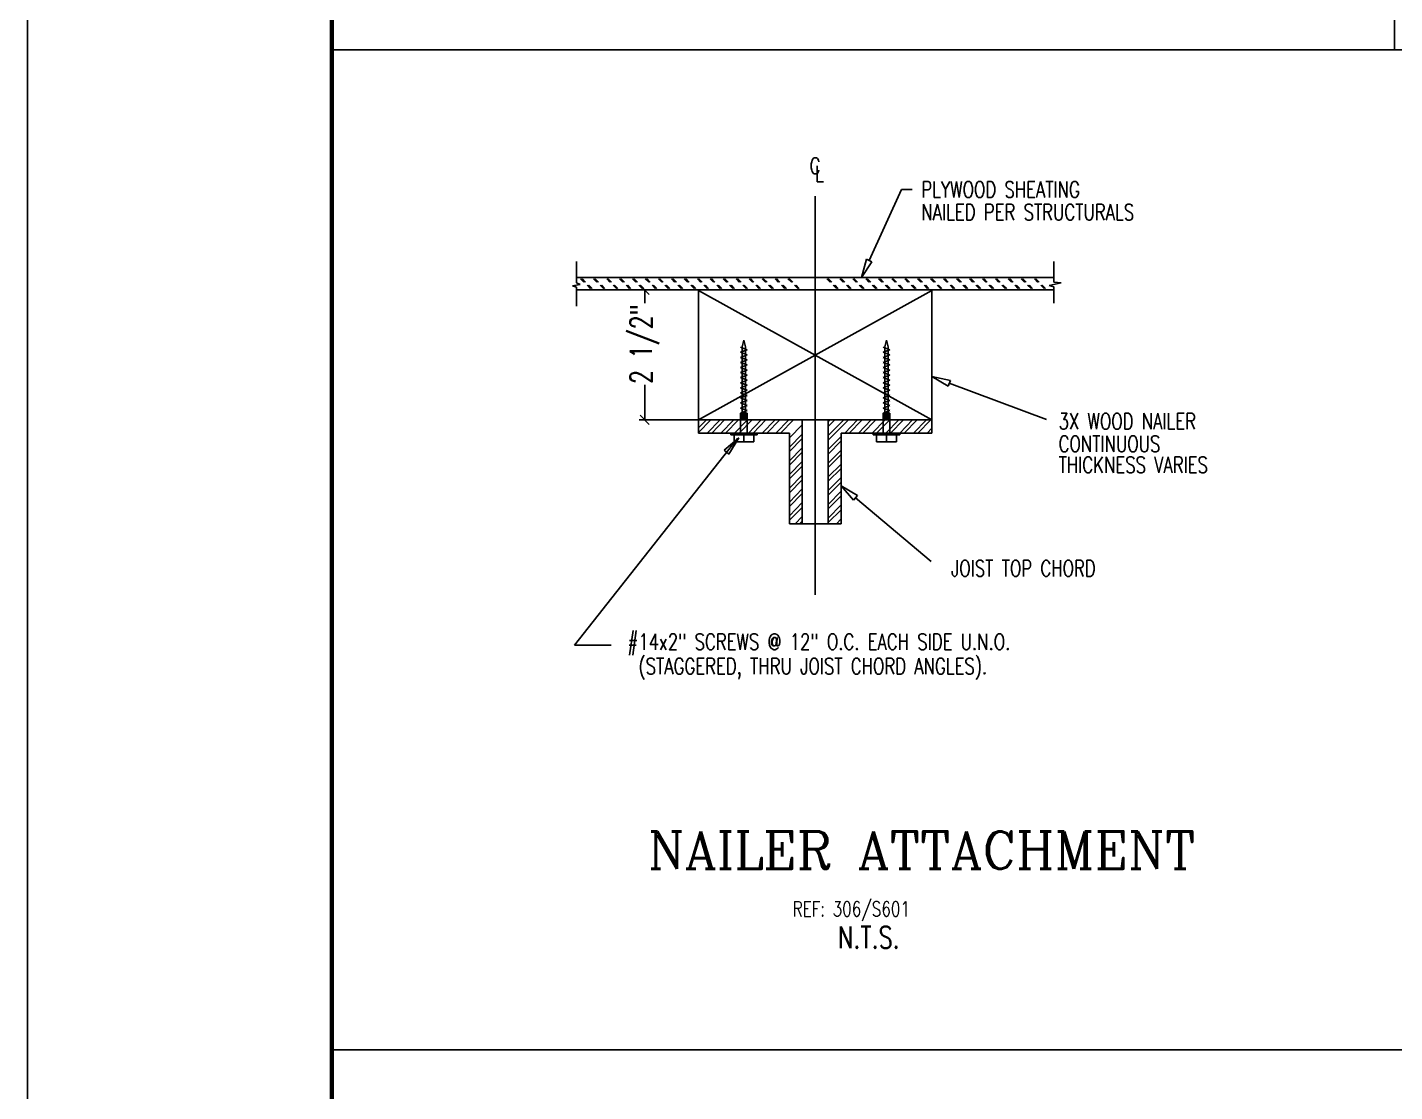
# Paper-space layout 'J1.1' of a CAD drawing. Extents: x -1.7 to 34.3, y -23.5 to 0.5.
# Drawn here: x -1.75 to 6.11, y -11.74 to -5.62 of the extents above; entities that cross this region are included whole.
import ezdxf
from ezdxf.enums import TextEntityAlignment as Align

# ---------------------------------------------------------------- set-up
doc = ezdxf.new("R2010")
doc.units = 0
doc.header["$LTSCALE"] = 0.5
doc.header["$MEASUREMENT"] = 0
doc.layers.get('0').update_dxf_attribs({"linetype": 'CONTINUOUS'})
doc.layers.get('DEFPOINTS').update_dxf_attribs({"linetype": 'CONTINUOUS'})
doc.layers.add('A-DETALLESECCION', color=7, linetype='CONTINUOUS')
doc.layers.add('DIMS', color=7, linetype='CONTINUOUS')
for name, color, linetype, lineweight in [('SECT-TEXT-NORMAL', 2, 'CONTINUOUS', 30), ('TITLE-BORDER', 4, 'CONTINUOUS', 70), ('TITLE-ERECTION-NOTES-JOISTS', 40, 'CONTINUOUS', 18), ('TITLE-INFO-ATTRIB', 1, 'CONTINUOUS', 40)]:
    doc.layers.add(name, color=color, linetype=linetype, lineweight=lineweight)
doc.layers.add('TITLE-ACTUAL-PAPER-SIZE', color=250, linetype='CONTINUOUS', plot=False)
doc.styles.add('NOTES', font='romans.shx', dxfattribs={"width": 0.95})
doc.styles.add('ROMANC', font='ROMANC.shx')
doc.styles.add('SECTION-ATTRIB-NORM', font='simplex.shx', dxfattribs={"width": 0.75})
doc.styles.get("Standard").update_dxf_attribs({"font": 'SIMPLEX.SHX', "width": 0.75})
doc.styles.add('TITLE-ATTRIB', font='SIMPLEX', dxfattribs={"width": 0.75})
doc.dimstyles.new('SECTIONS', dxfattribs={"dimtxt": 0.125, "dimasz": 0.09375, "dimexe": 0.0625, "dimexo": 0.125, "dimgap": 0.0625, "dimtad": 0, "dimdec": 4, "dimlfac": 96, "dimrnd": 0.0625, "dimzin": 3, "dimdsep": 46, "dimlunit": 4, "dimtxsty": 'SECTION-ATTRIB-NORM', "dimcen": 0.09375, "dimclrt": 2, "dimadec": 0, "dimazin": 0, "dimtfac": 0.625, "dimtdec": 4, "dimtmove": 0, "dimatfit": 2, "dimfxl": 1, "dimtolj": 1, "dimtzin": 3, "dimarcsym": 0})

# ---------------------------------------------------------------- blocks, each defined once
blk = doc.blocks.new('nmbs-d-title')
at = {"layer": 'TITLE-ACTUAL-PAPER-SIZE'}
blk.add_line((-1.75, 0.5), (-1.75, -23.5), dxfattribs=at)
at = {"layer": 'TITLE-BORDER'}
blk.add_line((0, -23), (0, 0), dxfattribs=at)
at = {"layer": 'TITLE-ERECTION-NOTES-JOISTS', "style": 'NOTES', "width": 0.95}
blk.add_attdef('PAINT', text='', height=0.0781, dxfattribs=at).set_placement((26.3458, -18.5115), align=Align.BOTTOM_CENTER)
at = {"layer": 'TITLE-INFO-ATTRIB', "style": 'TITLE-ATTRIB', "width": 0.875, "flags": 8}
for tag, height, p in [('CHKR', 0.1875, (33.5312, -14.7811)), ('DTLR', 0.1875, (33.5312, -16.2811)), ('PONO', 0.1875, (33.5312, -19.7005)), ('JOBLOCATION', 0.1875, (32.3646, -20.7005)), ('CUSTOMER', 0.1875, (32.9479, -20.7005)), ('JOB', 0.25, (31.75, -20.7005))]:
    blk.add_attdef(tag, text='', height=height, rotation=90, dxfattribs=at).set_placement(p, align=Align.MIDDLE_LEFT)
for tag, height, p in [('FILENO', 0.1875, (32.8125, -22.1277)), ('DRAWING', 0.3125, (32.5, -22.9402))]:
    blk.add_attdef(tag, text='', height=height, dxfattribs=at).set_placement(p, align=Align.BOTTOM_CENTER)
blk = doc.blocks.new('_OBLIQUE')
at = {"color": 0, "linetype": 'ByBlock'}
blk.add_line((-0.5, -0.5), (0.5, 0.5), dxfattribs=at)
blk = doc.blocks.new('*D2346')
at = {"layer": 'A-DETALLESECCION', "color": 0, "lineweight": -2, "transparency": 16777216}
for p, q in [((2.0251, -7.1313), (1.7682, -7.1313)), ((1.7995, -7.1313), (1.7995, -7.2076)), ((1.7995, -7.8784), (1.7995, -7.6776)), ((2.1079, -7.8784), (1.7682, -7.8784))]:
    blk.add_line(p, q, dxfattribs=at)
at = {"layer": 'DEFPOINTS', "color": 0, "transparency": 16777216}
for p in [(2.0264, -7.1313), (1.7995, -7.8784), (2.1092, -7.8784)]:
    blk.add_point(p, dxfattribs=at)
at = {"layer": 'A-DETALLESECCION', "color": 0, "lineweight": -2, "transparency": 16777216, "xscale": 0.05208333227117334, "yscale": 0.05208333227117334, "zscale": 0.05208333227117334}
for p, rotation in [((1.7995, -7.1313), 90), ((1.7995, -7.8784), 270)]:
    blk.add_blockref('_OBLIQUE', p, dxfattribs=dict(at, rotation=rotation))
at = {"layer": 'A-DETALLESECCION', "color": 2, "transparency": 16777216, "insert": (1.7995, -7.4426), "char_height": 0.125, "attachment_point": 5, "rotation": 90, "style": 'SECTION-ATTRIB-NORM'}
blk.add_mtext('\\A1;2 1/2"', dxfattribs=at)

psp = doc.layouts.new('J1.1')

# ---------------------------------------------------------------- linework, layer by layer
at = {"layer": 'A-DETALLESECCION'}
for p, q in [((2.77892812, -8.88389739), (2.77892812, -6.59111508)), ((3.09024281, -6.96132714), (3.27534884, -6.55409387)), ((3.27534884, -6.55409387), (3.33761178, -6.55409387)), ((1.4074607, -6.96805827), (1.4074607, -7.09090136)), ((3.07341499, -6.95459601), (3.0448077, -7.0589285)), ((3.0448077, -7.0589285), (3.10538785, -6.96974105)), ((3.10538785, -6.96974105), (3.07341499, -6.95459601)), ((4.15207832, -6.96805827), (4.15207832, -7.08585301)), ((1.4074607, -7.0589285), (4.15207832, -7.0589285)), ((1.44953026, -7.08585301), (1.43101965, -7.06734241)), ((1.4545786, -7.08585301), (1.436068, -7.06734241)), ((1.45962695, -7.08585301), (1.44111635, -7.06734241)), ((1.52357267, -7.08585301), (1.50506207, -7.06734241)), ((1.52862102, -7.08585301), (1.51011041, -7.06734241)), ((1.53366936, -7.08585301), (1.51515876, -7.06734241)), ((1.59929786, -7.08585301), (1.58078726, -7.06734241)), ((1.60434621, -7.08585301), (1.58415283, -7.06734241)), ((1.60771177, -7.08585301), (1.58920117, -7.06734241)), ((1.67334028, -7.08585301), (1.65482967, -7.06734241)), ((1.67838862, -7.08585301), (1.65987802, -7.06734241)), ((1.68343697, -7.08585301), (1.66324358, -7.06734241)), ((1.74738269, -7.08585301), (1.72887209, -7.06734241)), ((1.75243104, -7.08585301), (1.73392043, -7.06734241)), ((1.75747938, -7.08585301), (1.73896878, -7.06734241)), ((1.82310788, -7.08585301), (1.8029145, -7.06734241)), ((1.82647345, -7.08585301), (1.80796285, -7.06734241)), ((1.8315218, -7.08585301), (1.81301119, -7.06734241)), ((1.8971503, -7.08585301), (1.87863969, -7.06734241)), ((1.90219864, -7.08585301), (1.88368804, -7.06734241)), ((1.90556421, -7.08585301), (1.8870536, -7.06734241)), ((1.97119271, -7.08585301), (1.95268211, -7.06734241)), ((1.97624106, -7.08585301), (1.95773045, -7.06734241)), ((1.9812894, -7.08585301), (1.9627788, -7.06734241)), ((2.04523512, -7.08585301), (2.02672452, -7.06734241)), ((2.05028347, -7.08585301), (2.03177287, -7.06734241)), ((2.05533182, -7.08585301), (2.03682121, -7.06734241)), ((2.12096032, -7.08585301), (2.10244971, -7.06734241)), ((2.12432588, -7.08585301), (2.10581528, -7.06734241)), ((2.12937423, -7.08585301), (2.11086363, -7.06734241)), ((2.19500273, -7.08585301), (2.17649213, -7.06734241)), ((2.20005108, -7.08585301), (2.18154047, -7.06734241)), ((2.20341664, -7.08585301), (2.18490604, -7.06734241)), ((2.26904514, -7.08585301), (2.25053454, -7.06734241)), ((2.27409349, -7.08585301), (2.25558289, -7.06734241)), ((2.27914184, -7.08585301), (2.26063123, -7.06734241)), ((2.34308756, -7.08585301), (2.32457695, -7.06734241)), ((2.3481359, -7.08585301), (2.3296253, -7.06734241)), ((2.35318425, -7.08585301), (2.33467365, -7.06734241)), ((2.41881275, -7.08585301), (2.40030215, -7.06734241)), ((2.42217832, -7.08585301), (2.40366771, -7.06734241)), ((2.42722666, -7.08585301), (2.40871606, -7.06734241)), ((2.49285516, -7.08585301), (2.47434456, -7.06734241)), ((2.49790351, -7.08585301), (2.47939291, -7.06734241)), ((2.50295186, -7.08585301), (2.48275847, -7.06734241)), ((2.56689758, -7.08585301), (2.54838697, -7.06734241)), ((2.57194592, -7.08585301), (2.55343532, -7.06734241)), ((2.57699427, -7.08585301), (2.55848367, -7.06734241)), ((2.64262277, -7.08585301), (2.62242939, -7.06734241)), ((2.64598834, -7.08585301), (2.62747773, -7.06734241)), ((2.65103668, -7.08585301), (2.63252608, -7.06734241)), ((2.86475001, -7.08585301), (2.84623941, -7.06734241)), ((2.86979836, -7.08585301), (2.85128775, -7.06734241)), ((2.8748467, -7.08585301), (2.8563361, -7.06734241)), ((2.9404752, -7.08585301), (2.9219646, -7.06734241)), ((2.94384077, -7.08585301), (2.92533017, -7.06734241)), ((2.94888911, -7.08585301), (2.93037851, -7.06734241)), ((3.01451762, -7.08585301), (2.99600701, -7.06734241)), ((3.01956596, -7.08585301), (3.00105536, -7.06734241)), ((3.02293153, -7.08585301), (3.00442092, -7.06734241)), ((3.08856003, -7.08585301), (3.07004943, -7.06734241)), ((3.09360838, -7.08585301), (3.07509777, -7.06734241)), ((3.09865672, -7.08585301), (3.08014612, -7.06734241)), ((3.16260244, -7.08585301), (3.14409184, -7.06734241)), ((3.16765079, -7.08585301), (3.14914019, -7.06734241)), ((3.17269914, -7.08585301), (3.15418853, -7.06734241)), ((3.23832764, -7.08585301), (3.21981703, -7.06734241)), ((3.2416932, -7.08585301), (3.2231826, -7.06734241)), ((3.24674155, -7.08585301), (3.22823094, -7.06734241)), ((3.31237005, -7.08585301), (3.29385945, -7.06734241)), ((3.3174184, -7.08585301), (3.29890779, -7.06734241)), ((3.32246674, -7.08585301), (3.30227336, -7.06734241)), ((3.38641246, -7.08585301), (3.36790186, -7.06734241)), ((3.39146081, -7.08585301), (3.37295021, -7.06734241)), ((3.39650916, -7.08585301), (3.37799855, -7.06734241)), ((3.46213766, -7.08585301), (3.44194427, -7.06734241)), ((3.46550322, -7.08585301), (3.44699262, -7.06734241)), ((3.47055157, -7.08585301), (3.45204097, -7.06734241)), ((3.53618007, -7.08585301), (3.51766947, -7.06734241)), ((3.54122842, -7.08585301), (3.52103503, -7.06734241)), ((3.54459398, -7.08585301), (3.52608338, -7.06734241)), ((3.61022248, -7.08585301), (3.59171188, -7.06734241)), ((3.61527083, -7.08585301), (3.59676023, -7.06734241)), ((3.62031918, -7.08585301), (3.60180857, -7.06734241)), ((3.6842649, -7.08585301), (3.66575429, -7.06734241)), ((3.68931324, -7.08585301), (3.67080264, -7.06734241)), ((3.69436159, -7.08585301), (3.67585099, -7.06734241)), ((3.75999009, -7.08585301), (3.74147949, -7.06734241)), ((3.76335566, -7.08585301), (3.74484505, -7.06734241)), ((3.768404, -7.08585301), (3.7498934, -7.06734241)), ((3.8340325, -7.08585301), (3.8155219, -7.06734241)), ((3.83908085, -7.08585301), (3.82057025, -7.06734241)), ((3.84244641, -7.08585301), (3.82393581, -7.06734241)), ((3.90807492, -7.08585301), (3.88956431, -7.06734241)), ((3.91312326, -7.08585301), (3.89461266, -7.06734241)), ((3.91817161, -7.08585301), (3.89966101, -7.06734241)), ((3.98211733, -7.08585301), (3.96360673, -7.06734241)), ((3.98716568, -7.08585301), (3.96865507, -7.06734241)), ((3.99221402, -7.08585301), (3.97370342, -7.06734241)), ((4.05784252, -7.08585301), (4.03933192, -7.06734241)), ((4.06120809, -7.08585301), (4.04269749, -7.06734241)), ((4.06625643, -7.08585301), (4.04774583, -7.06734241)), ((1.42765409, -7.09931527), (1.38390175, -7.10772918)), ((1.38390175, -7.10772918), (1.4074607, -7.11614309)), ((1.4074607, -7.09090136), (1.42765409, -7.09931527)), ((1.4074607, -7.11614309), (1.4074607, -7.22552393)), ((1.4074607, -7.13128813), (4.15207832, -7.13128813)), ((1.48655146, -7.12287422), (1.46804086, -7.10436362)), ((1.49159981, -7.12287422), (1.47308921, -7.10436362)), ((1.49664816, -7.12287422), (1.47813755, -7.10436362)), ((1.56227666, -7.12287422), (1.54376605, -7.10436362)), ((1.56564222, -7.12287422), (1.54713162, -7.10436362)), ((1.57069057, -7.12287422), (1.55217997, -7.10436362)), ((1.63631907, -7.12287422), (1.61780847, -7.10436362)), ((1.64136742, -7.12287422), (1.62285681, -7.10436362)), ((1.64473298, -7.12287422), (1.62622238, -7.10436362)), ((1.71036148, -7.12287422), (1.69185088, -7.10436362)), ((1.71540983, -7.12287422), (1.69689923, -7.10436362)), ((1.72045818, -7.12287422), (1.70194757, -7.10436362)), ((1.7844039, -7.12287422), (1.76589329, -7.10436362)), ((1.78945224, -7.12287422), (1.77094164, -7.10436362)), ((1.79450059, -7.12287422), (1.77598999, -7.10436362)), ((1.86012909, -7.12287422), (1.84161849, -7.10436362)), ((1.86349466, -7.12287422), (1.84498405, -7.10436362)), ((1.868543, -7.12287422), (1.8500324, -7.10436362)), ((1.9341715, -7.12287422), (1.9156609, -7.10436362)), ((1.93921985, -7.12287422), (1.92070925, -7.10436362)), ((1.9442682, -7.12287422), (1.92407481, -7.10436362)), ((2.00821392, -7.12287422), (1.98970331, -7.10436362)), ((2.01326226, -7.12287422), (1.99475166, -7.10436362)), ((2.01831061, -7.12287422), (1.99980001, -7.10436362)), ((2.08393911, -7.12287422), (2.06374573, -7.10436362)), ((2.08730468, -7.12287422), (2.06879407, -7.10436362)), ((2.09235302, -7.12287422), (2.07384242, -7.10436362)), ((3.45035818, -7.1346537), (2.10918084, -7.87844339)), ((2.10918084, -7.1346537), (3.45035818, -7.87844339)), ((2.10918084, -7.1346537), (2.10918084, -7.87844339)), ((2.15798152, -7.12287422), (2.13947092, -7.10436362)), ((2.16302987, -7.12287422), (2.14283649, -7.10436362)), ((2.16639543, -7.12287422), (2.14788483, -7.10436362)), ((2.23202394, -7.12287422), (2.21351333, -7.10436362)), ((2.23707228, -7.12287422), (2.21856168, -7.10436362)), ((2.24212063, -7.12287422), (2.22361003, -7.10436362)), ((2.30606635, -7.12287422), (2.28755575, -7.10436362)), ((2.3111147, -7.12287422), (2.29260409, -7.10436362)), ((2.31616304, -7.12287422), (2.29765244, -7.10436362)), ((2.38179154, -7.12287422), (2.36328094, -7.10436362)), ((2.38515711, -7.12287422), (2.36664651, -7.10436362)), ((2.39020546, -7.12287422), (2.37169485, -7.10436362)), ((2.45583396, -7.12287422), (2.43732335, -7.10436362)), ((2.4608823, -7.12287422), (2.4423717, -7.10436362)), ((2.46424787, -7.12287422), (2.44573726, -7.10436362)), ((2.52987637, -7.12287422), (2.51136577, -7.10436362)), ((2.53492472, -7.12287422), (2.51641411, -7.10436362)), ((2.53997306, -7.12287422), (2.52146246, -7.10436362)), ((2.60391878, -7.12287422), (2.58540818, -7.10436362)), ((2.60896713, -7.12287422), (2.59045653, -7.10436362)), ((2.61401548, -7.12287422), (2.59550487, -7.10436362)), ((2.67964398, -7.12287422), (2.66113337, -7.10436362)), ((2.68300954, -7.12287422), (2.66449894, -7.10436362)), ((2.68805789, -7.12287422), (2.66954728, -7.10436362)), ((2.90177122, -7.12287422), (2.88326061, -7.10436362)), ((2.90681956, -7.12287422), (2.88830896, -7.10436362)), ((2.91186791, -7.12287422), (2.89335731, -7.10436362)), ((2.97749641, -7.12287422), (2.95898581, -7.10436362)), ((2.98254476, -7.12287422), (2.96235137, -7.10436362)), ((2.98591032, -7.12287422), (2.96739972, -7.10436362)), ((3.05153882, -7.12287422), (3.03302822, -7.10436362)), ((3.05658717, -7.12287422), (3.03807657, -7.10436362)), ((3.06163552, -7.12287422), (3.04144213, -7.10436362)), ((3.12558124, -7.12287422), (3.10707063, -7.10436362)), ((3.13062958, -7.12287422), (3.11211898, -7.10436362)), ((3.13567793, -7.12287422), (3.11716733, -7.10436362)), ((3.20130643, -7.12287422), (3.18111305, -7.10436362)), ((3.204672, -7.12287422), (3.18616139, -7.10436362)), ((3.20972034, -7.12287422), (3.19120974, -7.10436362)), ((3.27534884, -7.12287422), (3.25683824, -7.10436362)), ((3.28039719, -7.12287422), (3.26188659, -7.10436362)), ((3.28376275, -7.12287422), (3.26525215, -7.10436362)), ((3.34939126, -7.12287422), (3.33088065, -7.10436362)), ((3.3544396, -7.12287422), (3.335929, -7.10436362)), ((3.35948795, -7.12287422), (3.34097735, -7.10436362)), ((3.42343367, -7.12287422), (3.40492307, -7.10436362)), ((3.42848202, -7.12287422), (3.40997141, -7.10436362)), ((3.43353036, -7.12287422), (3.41501976, -7.10436362)), ((3.45035818, -7.1346537), (3.45035818, -7.87844339)), ((3.49915886, -7.12287422), (3.48064826, -7.10436362)), ((3.50252443, -7.12287422), (3.48401383, -7.10436362)), ((3.50757277, -7.12287422), (3.48906217, -7.10436362)), ((3.57320128, -7.12287422), (3.55469067, -7.10436362)), ((3.57824962, -7.12287422), (3.55973902, -7.10436362)), ((3.58161519, -7.12287422), (3.56310458, -7.10436362)), ((3.64724369, -7.12287422), (3.62873309, -7.10436362)), ((3.65229204, -7.12287422), (3.63378143, -7.10436362)), ((3.65734038, -7.12287422), (3.63882978, -7.10436362)), ((3.7212861, -7.12287422), (3.7027755, -7.10436362)), ((3.72633445, -7.12287422), (3.70782385, -7.10436362)), ((3.7313828, -7.12287422), (3.71287219, -7.10436362)), ((3.7970113, -7.12287422), (3.77850069, -7.10436362)), ((3.80037686, -7.12287422), (3.78186626, -7.10436362)), ((3.80542521, -7.12287422), (3.7869146, -7.10436362)), ((3.87105371, -7.12287422), (3.85254311, -7.10436362)), ((3.87610206, -7.12287422), (3.85759145, -7.10436362)), ((3.8811504, -7.12287422), (3.86095702, -7.10436362)), ((3.94509612, -7.12287422), (3.92658552, -7.10436362)), ((3.95014447, -7.12287422), (3.93163387, -7.10436362)), ((3.95519282, -7.12287422), (3.93668221, -7.10436362)), ((4.02082132, -7.12287422), (4.00062793, -7.10436362)), ((4.02418688, -7.12287422), (4.00567628, -7.10436362)), ((4.02923523, -7.12287422), (4.01072463, -7.10436362)), ((4.09486373, -7.12287422), (4.07635313, -7.10436362)), ((4.09991208, -7.12287422), (4.08140147, -7.10436362)), ((4.10327764, -7.12287422), (4.08476704, -7.10436362)), ((4.19414787, -7.09090136), (4.12515381, -7.1060464)), ((4.12515381, -7.1060464), (4.15207832, -7.11277753)), ((4.15207832, -7.08585301), (4.19414787, -7.09090136)), ((4.15207832, -7.11277753), (4.15207832, -7.20701333)), ((2.35095883, -7.46065767), (2.38906531, -7.47524196)), ((2.36048545, -7.45897829), (2.37001207, -7.42087181)), ((2.36048545, -7.83984915), (2.36048545, -7.45897829)), ((2.37953869, -7.45897829), (2.37001207, -7.42087181)), ((2.37953869, -7.83984915), (2.37953869, -7.45897829)), ((3.17047372, -7.46065767), (3.2085802, -7.47524196)), ((3.18000034, -7.45897829), (3.18952696, -7.42087181)), ((3.18000034, -7.83984915), (3.18000034, -7.45897829)), ((3.19905358, -7.45897829), (3.18952696, -7.42087181)), ((3.19905358, -7.83984915), (3.19905358, -7.45897829)), ((2.35095883, -7.48982625), (2.38906531, -7.47524196)), ((2.35095883, -7.48982625), (2.38906531, -7.50441054)), ((2.35095883, -7.51899482), (2.38906531, -7.50441054)), ((2.35095883, -7.51899482), (2.38906531, -7.53357911)), ((2.35095883, -7.5481634), (2.38906531, -7.53357911)), ((3.17047372, -7.48982625), (3.2085802, -7.47524196)), ((3.17047372, -7.48982625), (3.2085802, -7.50441054)), ((3.17047372, -7.51899482), (3.2085802, -7.50441054)), ((3.17047372, -7.51899482), (3.2085802, -7.53357911)), ((3.17047372, -7.5481634), (3.2085802, -7.53357911)), ((2.35095883, -7.5481634), (2.38906531, -7.56274769)), ((2.35095883, -7.57733197), (2.38906531, -7.56274769)), ((2.35095883, -7.57733197), (2.38906531, -7.59191626)), ((2.35095883, -7.60650055), (2.38906531, -7.59191626)), ((2.35095883, -7.60650055), (2.38906531, -7.62108484)), ((2.35095883, -7.63566912), (2.38906531, -7.62108484)), ((3.17047372, -7.5481634), (3.2085802, -7.56274769)), ((3.17047372, -7.57733197), (3.2085802, -7.56274769)), ((3.17047372, -7.57733197), (3.2085802, -7.59191626)), ((3.17047372, -7.60650055), (3.2085802, -7.59191626)), ((3.17047372, -7.60650055), (3.2085802, -7.62108484)), ((3.17047372, -7.63566912), (3.2085802, -7.62108484)), ((2.35095883, -7.63566912), (2.38906531, -7.65025341)), ((2.35095883, -7.6648377), (2.38906531, -7.65025341)), ((2.35095883, -7.6648377), (2.38906531, -7.67942198)), ((2.35095883, -7.69400627), (2.38906531, -7.67942198)), ((2.35095883, -7.69400627), (2.38906531, -7.70859056)), ((3.17047372, -7.63566912), (3.2085802, -7.65025341)), ((3.17047372, -7.6648377), (3.2085802, -7.65025341)), ((3.17047372, -7.6648377), (3.2085802, -7.67942198)), ((3.17047372, -7.69400627), (3.2085802, -7.67942198)), ((3.17047372, -7.69400627), (3.2085802, -7.70859056)), ((3.55637346, -7.6512678), (3.45035818, -7.62939164)), ((3.45035818, -7.62939164), (3.54459398, -7.68492345)), ((3.54459398, -7.68492345), (3.55637346, -7.6512678)), ((3.54964233, -7.66809562), (4.10832599, -7.87676061)), ((2.35095883, -7.72317485), (2.38906531, -7.70859056)), ((2.35095883, -7.72317485), (2.38906531, -7.73775913)), ((2.35095883, -7.75234342), (2.38906531, -7.73775913)), ((2.35095883, -7.75234342), (2.38906531, -7.76692771)), ((2.35095883, -7.781512), (2.38906531, -7.76692771)), ((2.35095883, -7.781512), (2.38906531, -7.79609628)), ((3.17047372, -7.72317485), (3.2085802, -7.70859056)), ((3.17047372, -7.72317485), (3.2085802, -7.73775913)), ((3.17047372, -7.75234342), (3.2085802, -7.73775913)), ((3.17047372, -7.75234342), (3.2085802, -7.76692771)), ((3.17047372, -7.781512), (3.2085802, -7.76692771)), ((3.17047372, -7.781512), (3.2085802, -7.79609628)), ((2.35095883, -7.81068057), (2.38906531, -7.79609628)), ((2.35095883, -7.81068057), (2.38906531, -7.82526486)), ((2.35095883, -7.83984915), (2.38906531, -7.82526486)), ((2.35095883, -7.83984915), (2.38906531, -7.83984915)), ((2.35095883, -7.95416858), (2.35095883, -7.83984915)), ((2.36048545, -7.87795562), (2.36048545, -7.83984915)), ((2.37001207, -7.87795562), (2.37001207, -7.83984915)), ((2.37953869, -7.87795562), (2.37953869, -7.83984915)), ((2.38906531, -7.95416858), (2.38906531, -7.83984915)), ((3.17047372, -7.81068057), (3.2085802, -7.79609628)), ((3.17047372, -7.81068057), (3.2085802, -7.82526486)), ((3.17047372, -7.83984915), (3.2085802, -7.82526486)), ((3.17047372, -7.95416858), (3.17047372, -7.83984915)), ((3.17047372, -7.83984915), (3.2085802, -7.83984915)), ((3.18000034, -7.87795562), (3.18000034, -7.83984915)), ((3.18952696, -7.87795562), (3.18952696, -7.83984915)), ((3.19905358, -7.87795562), (3.19905358, -7.83984915)), ((3.2085802, -7.95416858), (3.2085802, -7.83984915)), ((2.70488571, -7.87844339), (2.10918084, -7.87844339)), ((2.10918084, -7.95080302), (2.17985769, -7.87844339)), ((2.10918084, -7.87844339), (2.10918084, -7.95416858)), ((2.10918084, -7.9238785), (2.15461596, -7.87844339)), ((2.15798152, -7.95416858), (2.23370672, -7.87844339)), ((2.18490604, -7.95416858), (2.25894845, -7.87844339)), ((2.23707228, -7.95416858), (2.3111147, -7.87844339)), ((2.2639968, -7.95416858), (2.33803921, -7.87844339)), ((2.31616304, -7.95416858), (2.39020546, -7.87844339)), ((2.34308756, -7.95416858), (2.41712997, -7.87844339)), ((2.35095883, -7.87795562), (2.38906531, -7.87795562)), ((2.3952538, -7.95416858), (2.46929621, -7.87844339)), ((2.42217832, -7.95416858), (2.49622073, -7.87844339)), ((2.47434456, -7.95416858), (2.54838697, -7.87844339)), ((2.50126907, -7.95416858), (2.57531149, -7.87844339)), ((2.55343532, -7.95416858), (2.62747773, -7.87844339)), ((2.58035983, -7.95416858), (2.65440225, -7.87844339)), ((2.6308433, -7.98277588), (2.70488571, -7.90705068)), ((2.70488571, -8.47583104), (2.70488571, -7.87844339)), ((2.70488571, -7.87844339), (2.85465332, -7.87844339)), ((2.85465332, -7.87844339), (3.45035818, -7.87844339)), ((2.85465332, -7.96931362), (2.94384077, -7.87844339)), ((2.85465332, -7.99623814), (2.97076528, -7.87844339)), ((2.85465332, -8.47583104), (2.85465332, -7.87844339)), ((2.85465332, -7.91714738), (2.89167452, -7.87844339)), ((2.85465332, -7.89022286), (2.86475001, -7.87844339)), ((2.94888911, -7.95416858), (3.02293153, -7.87844339)), ((2.97413085, -7.95416858), (3.04985604, -7.87844339)), ((3.02797987, -7.95416858), (3.10202229, -7.87844339)), ((3.05322161, -7.95416858), (3.1289468, -7.87844339)), ((3.10707063, -7.95416858), (3.18111305, -7.87844339)), ((3.13231236, -7.95416858), (3.20803756, -7.87844339)), ((3.17047372, -7.87795562), (3.2085802, -7.87795562)), ((3.18616139, -7.95416858), (3.2602038, -7.87844339)), ((3.21140312, -7.95416858), (3.28712832, -7.87844339)), ((3.26525215, -7.95416858), (3.33929456, -7.87844339)), ((3.29049388, -7.95416858), (3.36621908, -7.87844339)), ((3.34434291, -7.95416858), (3.41838532, -7.87844339)), ((3.36958464, -7.95416858), (3.44362705, -7.87844339)), ((3.42343367, -7.95416858), (3.45035818, -7.92556129)), ((3.45035818, -7.87844339), (3.45035818, -7.95416858)), ((2.33299086, -7.98614144), (1.39576323, -9.1747782)), ((2.10918084, -7.95416858), (2.6308433, -7.95416858)), ((2.33972199, -7.98277588), (2.25558289, -8.05345273)), ((2.2825074, -8.07532889), (2.33972199, -7.98277588)), ((2.29379911, -7.95416858), (2.44622503, -7.95416858)), ((2.29379911, -7.95416858), (2.29379911, -7.9636952)), ((2.29379911, -7.9636952), (2.44622503, -7.9636952)), ((2.31285235, -7.9636952), (2.31285235, -8.00561209)), ((2.31285235, -8.00561209), (2.42717179, -8.00561209)), ((2.37001207, -8.00561209), (2.37001207, -7.9636952)), ((2.42717179, -7.9636952), (2.42717179, -8.00561209)), ((2.44622503, -7.95416858), (2.44622503, -7.9636952)), ((2.6308433, -7.95416858), (2.6308433, -8.47583104)), ((2.6308433, -8.03494212), (2.70488571, -7.96089971)), ((2.6308433, -8.06018386), (2.70488571, -7.98614144)), ((2.85465332, -8.04840438), (2.92869573, -7.97436197)), ((2.85465332, -8.07532889), (2.92869573, -7.9996037)), ((2.92869573, -7.95416858), (2.92869573, -8.47583104)), ((3.45035818, -7.95416858), (2.92869573, -7.95416858)), ((3.113314, -7.95416858), (3.26573991, -7.95416858)), ((3.113314, -7.95416858), (3.113314, -7.9636952)), ((3.113314, -7.9636952), (3.26573991, -7.9636952)), ((3.13236724, -7.9636952), (3.13236724, -8.00561209)), ((3.13236724, -8.00561209), (3.24668667, -8.00561209)), ((3.18952696, -8.00561209), (3.18952696, -7.9636952)), ((3.24668667, -7.9636952), (3.24668667, -8.00561209)), ((3.26573991, -7.95416858), (3.26573991, -7.9636952)), ((2.25558289, -8.05345273), (2.2825074, -8.07532889)), ((2.6308433, -8.11403288), (2.70488571, -8.03999047)), ((2.6308433, -8.13927461), (2.70488571, -8.0652322)), ((2.85465332, -8.12749514), (2.92869573, -8.05345273)), ((2.85465332, -8.15273687), (2.92869573, -8.07869446)), ((2.6308433, -8.19312364), (2.70488571, -8.11739845)), ((2.6308433, -8.21836537), (2.70488571, -8.14432296)), ((2.85465332, -8.2065859), (2.92869573, -8.13254349)), ((2.85465332, -8.23182763), (2.92869573, -8.15778522)), ((2.6308433, -8.2722144), (2.70488571, -8.19648921)), ((2.6308433, -8.29745613), (2.70488571, -8.22341372)), ((2.85465332, -8.28567666), (2.92869573, -8.20995146)), ((2.85465332, -8.31091839), (2.92869573, -8.23687598)), ((2.6308433, -8.35130516), (2.70488571, -8.27557997)), ((2.6308433, -8.37654689), (2.70488571, -8.30250448)), ((2.85465332, -8.36476742), (2.92869573, -8.28904222)), ((2.85465332, -8.39000915), (2.92869573, -8.31596674)), ((2.92869573, -8.25875214), (2.99937258, -8.34120847)), ((3.02293153, -8.31428395), (2.92869573, -8.25875214)), ((2.99937258, -8.34120847), (3.02293153, -8.31428395)), ((3.01115205, -8.32774621), (3.44699262, -8.69290993)), ((2.6308433, -8.43039592), (2.70488571, -8.35467072)), ((2.6308433, -8.45563765), (2.70488571, -8.38159524)), ((2.85465332, -8.44385818), (2.92869573, -8.36813298)), ((2.85465332, -8.46909991), (2.92869573, -8.3950575)), ((2.6308433, -8.47583104), (2.70488571, -8.47583104)), ((2.66449894, -8.47583104), (2.70488571, -8.43376148)), ((2.68974067, -8.47583104), (2.70488571, -8.460686)), ((2.70488571, -8.47583104), (2.85465332, -8.47583104)), ((2.92869573, -8.47583104), (2.85465332, -8.47583104)), ((2.90177122, -8.47583104), (2.92869573, -8.44722374)), ((1.39576323, -9.1747782), (1.606111, -9.1747782))]:
    psp.add_line(p, q, dxfattribs=at)
at = {"layer": 'DIMS', "color": 7, "linetype": 'Continuous'}
for points in [[(0.00029319, 0.00009905), (6.11058373, 0.00009905), (6.11058373, -5.751029), (0.00029319, -5.751029)], [(5.73708155, -11.50218113), (12.22087339, -11.50218113), (12.22087339, -5.75105308), (5.77400264, -5.751029), (0.00029371, -5.751029), (0.00029371, -11.50218113)]]:
    psp.add_lwpolyline(points, close=True, dxfattribs=at)

# ---------------------------------------------------------------- block references
psp.add_blockref('nmbs-d-title', (0.00029319, 0.00009905))

# ---------------------------------------------------------------- texts
at = {"layer": 'A-DETALLESECCION', "width": 0.75}
psp.add_text('C', height=0.09237934, dxfattribs=at).set_placement((2.77892812, -6.41790381), align=Align.MIDDLE)
psp.add_text('L', height=0.09237934, dxfattribs=at).set_placement((2.77892812, -6.41790381), align=Align.TOP_LEFT)
for s, height, p in [('PLYWOOD SHEATING', 0.0923793428, (3.38952235, -6.60023411)), ('NAILED PER STRUCTURALS', 0.0923793428, (3.38952235, -6.7297579)), ('3X WOOD NAILER', 0.0923793428, (4.17889453, -7.93295831)), ('CONTINUOUS', 0.092379343, (4.17889453, -8.06248211)), ('THICKNESS VARIES', 0.0923793428, (4.17889453, -8.18337099)), ('JOIST TOP CHORD', 0.0923793428, (3.56050322, -8.77873182)), ('#14x2" SCREWS @ 12" O.C. EACH SIDE U.N.O.', 0.0923793428, (1.70064692, -9.20060777)), ('(STAGGERED, THRU JOIST CHORD ANGLES).', 0.0923793428, (1.76374654, -9.34104435))]:
    psp.add_text(s, height=height, dxfattribs=at).set_placement(p)
at = {"layer": 'A-DETALLESECCION', "insert": (3.39112369, -10.35320213), "char_height": 0.2147304294, "attachment_point": 5, "style": 'ROMANC'}
psp.add_mtext('\\A1;NAILER ATTACHMENT', dxfattribs=at)
at = {"layer": 'SECT-TEXT-NORMAL', "lineweight": -2, "style": 'SECTION-ATTRIB-NORM', "width": 0.75}
psp.add_text('REF: 306/S601', height=0.08535868, dxfattribs=at).set_placement((2.64931586, -10.73393413))
at = {"layer": 'SECT-TEXT-NORMAL', "style": 'SECTION-ATTRIB-NORM', "width": 0.75}
psp.add_text('N.T.S.', height=0.125023998, dxfattribs=at).set_placement((2.91093605, -10.91755125))

# ---------------------------------------------------------------- dimensions: what is measured, and where the dimension line sits
at = {"layer": 'A-DETALLESECCION'}
dim = psp.add_linear_dim(base=(1.79948629, -7.87844339), p1=(2.02636163, -7.13128813), p2=(2.10918084, -7.87844339), angle=90, text='2 1/2"', dimstyle='SECTIONS', override={"dimscale": 0.010417, "dimtxt": 12, "dimasz": 5, "dimexe": 3, "dimlfac": 9216.000188, "dimblk1": 'OBLIQUE', "dimblk2": 'OBLIQUE', "dimsah": 1}, dxfattribs=at)
dim.commit()
dim.dimension.update_dxf_attribs({"geometry": '*D2346', "text_midpoint": (1.79948629, -7.44258038), "dimtype": 160})

doc.saveas('drawing.dxf')
